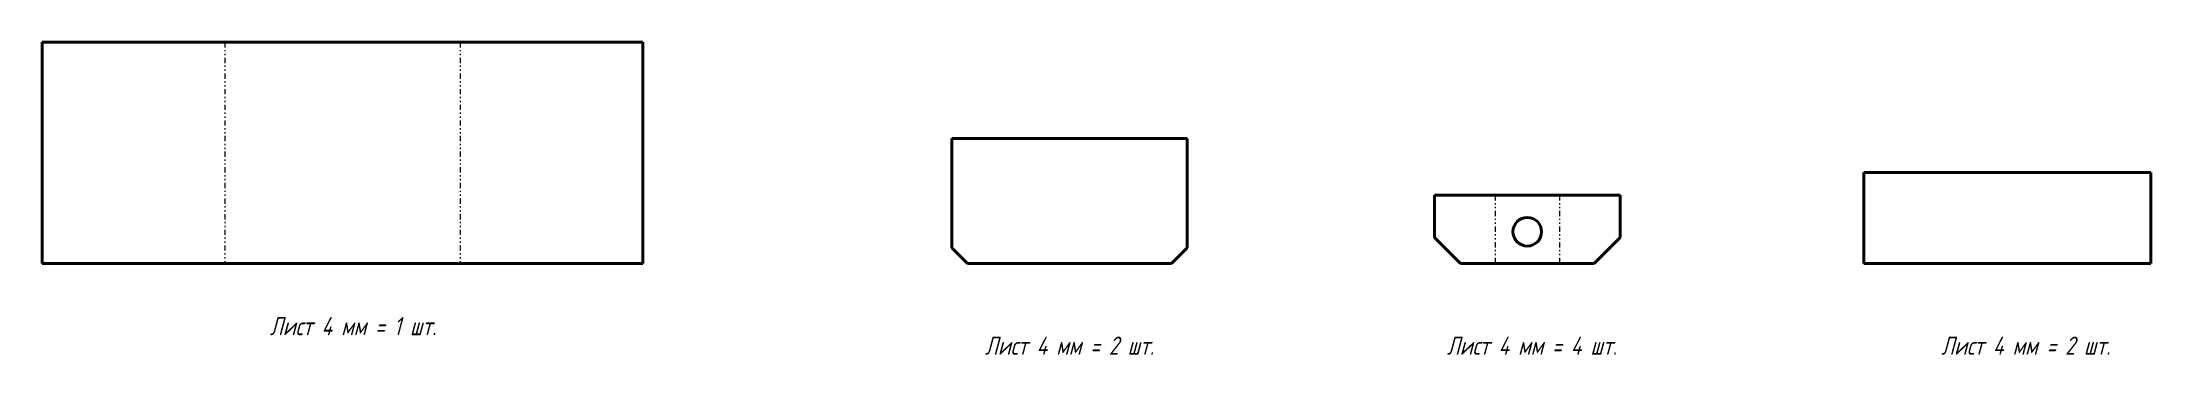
# Model space of a CAD drawing. Header units: millimetres. Extents: x 0 to 1621, y -70 to 170.
import ezdxf

# ---------------------------------------------------------------- set-up
doc = ezdxf.new("R2010")
doc.units = ezdxf.units.MM
doc.linetypes.add('K5LT_BASIC', pattern=[0])
doc.linetypes.add('K5LT_CHAIN_LINE_WITH_2_POINTS', pattern=[12, 4, -2, 1, -2, 1, -2])
doc.styles.add('KTEXTSTYLE', font='GOST_AU.SHX', dxfattribs={"width": 0.96, "height": 5})

msp = doc.modelspace()

# ---------------------------------------------------------------- linework, layer by layer
at = {"color": 7, "linetype": 'K5LT_BASIC', "lineweight": 40}
for p, q in [((0, 170), (0, 0)), ((131, 170), (0, 170)), ((149.8, 170), (131, 170)), ((311.8, 170), (149.8, 170)), ((330.7, 170), (311.8, 170)), ((461.7, 170), (330.7, 170)), ((461.7, 170), (461.7, 0)), ((880.1, 96), (699.1, 96)), ((699.1, 96), (699.1, 12)), ((880.1, 12), (880.1, 96)), ((1620.7, 70), (1400, 70)), ((1400, 70), (1400, 0)), ((1620.7, 70), (1620.7, 0)), ((1112, 52.5), (1070, 52.5)), ((1070, 52.5), (1070, 20)), ((1121.4, 52.5), (1112, 52.5)), ((1161.4, 52.5), (1121.4, 52.5)), ((1170.8, 52.5), (1161.4, 52.5)), ((1212.8, 52.5), (1170.8, 52.5)), ((1212.8, 52.5), (1212.8, 20)), ((1070, 20), (1090, 0)), ((1192.8, 0), (1212.8, 20)), ((131, 0), (0, 0)), ((149.8, 0), (131, 0)), ((311.8, 0), (149.8, 0)), ((330.7, 0), (311.8, 0)), ((461.7, 0), (330.7, 0)), ((699.1, 12), (711.1, 0)), ((711.1, 0), (868.1, 0)), ((868.1, 0), (880.1, 12)), ((1112, 0), (1090, 0)), ((1121.4, 0), (1112, 0)), ((1161.4, 0), (1121.4, 0)), ((1170.8, 0), (1161.4, 0)), ((1192.8, 0), (1170.8, 0)), ((1620.7, 0), (1400, 0))]:
    msp.add_line(p, q, dxfattribs=at)
at = {"color": 7, "linetype": 'K5LT_CHAIN_LINE_WITH_2_POINTS', "lineweight": 18}
for p, q in [((140.4, 170), (140.4, 0)), ((321.3, 170), (321.3, 0)), ((1116.7, 52.5), (1116.7, 0)), ((1166.1, 52.5), (1166.1, 0))]:
    msp.add_line(p, q, dxfattribs=at)
at = {"color": 7, "linetype": 'K5LT_BASIC', "lineweight": 40}
msp.add_circle((1141.4, 24.5), 11, dxfattribs=at)

# ---------------------------------------------------------------- texts
at = {"color": 7, "char_height": 14, "attachment_point": 1, "style": 'KTEXTSTYLE'}
for s, insert in [('\\H3.5;\\W0.965;\\Q15;\\Q15;\\H14.00;Лист 4 мм = 1 шт.', (175, -41)), ('\\H3.5;\\W0.965;\\Q15;\\Q15;\\H14.00;Лист 4 мм = 2 шт.', (724.6, -56)), ('\\H3.5;\\W0.965;\\Q15;\\Q15;\\H14.00;Лист 4 мм = 4 шт.', (1079.6, -56)), ('\\H3.5;\\W0.965;\\Q15;\\Q15;\\H14.00;Лист 4 мм = 2 шт.', (1459.6, -56))]:
    msp.add_mtext(s, dxfattribs=dict(at, insert=insert))

doc.saveas('drawing.dxf')
